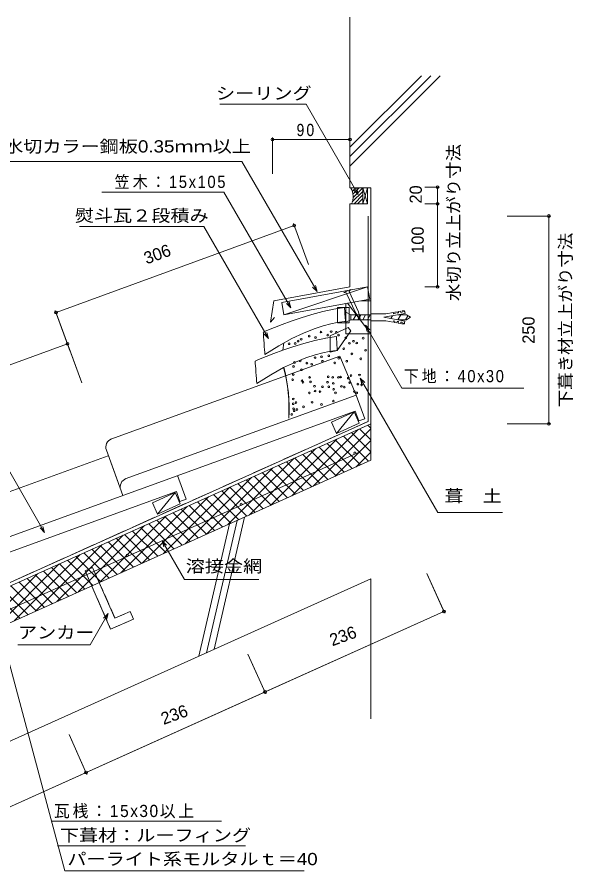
# Model space of a CAD drawing. Units: millimetres, scale not verified. Extents: x -512 to 518, y -514 to 514.
# Drawn here: x -151 to 518, y -514 to 514 of the extents above; entities that cross this region are included whole.
import ezdxf
from ezdxf.enums import TextEntityAlignment as Align

# ---------------------------------------------------------------- set-up
doc = ezdxf.new("R2010")
doc.units = ezdxf.units.MM
doc.header["$LTSCALE"] = 10
doc.linetypes.add('DASHED1', pattern=[1.8, 1.2, -0.6])
doc.linetypes.add('DASHED3', pattern=[4, 3, -1])
for name, color, linetype, lineweight in [('0-0_LAYER001', 2, 'Continuous', 18), ('0-1_LAYER003', 7, 'Continuous', 18), ('0-2_LAYER004', 7, 'Continuous', 18), ('0-3_LAYER005', 2, 'Continuous', 18), ('0-4_LAYER006', 2, 'DASHED3', 18), ('0-5_LAYER008', 2, 'Continuous', 18)]:
    doc.layers.add(name, color=color, linetype=linetype, lineweight=lineweight)
doc.styles.add('2', font='')
doc.styles.get('2').set_extended_font_data('2')

msp = doc.modelspace()

# ---------------------------------------------------------------- linework, layer by layer
at = {"layer": '0-0_LAYER001'}
for p, q in [((156.55, 368.75), (156.55, 325.05)), ((156.55, 366.25), (249.69, 366.25)), ((249.69, 336.48), (249.69, 318.98)), ((357.44, 308.99), (339.94, 308.99)), ((354.94, 288.99), (354.94, 308.99)), ((265.17, 308.03), (265.17, 288.99)), ((270.63, 308.03), (265.17, 288.99)), ((270.63, 288.99), (265.17, 308.03)), ((357.44, 288.99), (339.94, 288.99)), ((354.94, 188.99), (354.94, 288.99)), ((491.42, 274.23), (438.92, 274.23)), ((488.92, 24.23), (488.92, 274.23)), ((182.71, 262.75), (-103.79, 158.13)), ((181.85, 265.1), (199.86, 215.78)), ((249.69, 188.99), (158.2, 172.24)), ((170.33, 155.35), (270.91, 189.02)), ((242.2, 182.18), (250.27, 185.94)), ((248.58, 183.4), (250.27, 185.94)), ((357.44, 188.99), (339.94, 188.99)), ((245.22, 181.83), (242.2, 182.18)), ((245.22, 181.83), (256.64, 157.36)), ((248.58, 183.4), (259.99, 158.93)), ((244.69, 132.39), (244.69, 168.97)), ((274.69, 132.39), (246.94, 169.38)), ((263.36, 172.39), (274.69, 172.39)), ((-104.65, 160.48), (-86.64, 111.16)), ((244.69, 146.39), (244.69, 158.39)), ((250.69, 155.39), (244.69, 158.39)), ((250.69, 149.39), (250.69, 155.39)), ((274.69, 155.39), (250.69, 155.39)), ((253.57, 149.39), (257.04, 155.39)), ((256.64, 157.36), (262.09, 150.29)), ((259.3, 149.39), (262.76, 155.39)), ((262.09, 150.29), (259.99, 158.93)), ((265.02, 149.39), (268.48, 155.39)), ((270.74, 149.39), (274.21, 155.39)), ((274.69, 156.64), (292.89, 156.64)), ((274.69, 148.14), (274.69, 156.64)), ((290.66, 152.39), (315.93, 156.84)), ((301.98, 158.24), (292.89, 156.64)), ((299.02, 150.91), (300.91, 154.19)), ((302.28, 156.57), (301.98, 158.24)), ((302.28, 156.57), (303.95, 156.86)), ((306.31, 159), (303.65, 158.54)), ((303.95, 156.86), (303.65, 158.54)), ((306.61, 157.33), (306.31, 159.01)), ((306.61, 157.33), (308.28, 157.63)), ((307.4, 149.44), (310.84, 155.39)), ((317.69, 155.39), (307.67, 155.39)), ((310.65, 159.77), (307.99, 159.3)), ((308.28, 157.63), (307.99, 159.3)), ((310.94, 158.1), (310.65, 159.77)), ((310.94, 158.1), (312.62, 158.39)), ((313.8, 160.32), (312.32, 160.06)), ((312.62, 158.39), (312.32, 160.06)), ((315.53, 159.11), (315.93, 156.84)), ((316.61, 149.39), (319.46, 154.32)), ((322.69, 152.39), (317.69, 155.39)), ((244.69, 146.39), (250.69, 149.39)), ((274.69, 149.39), (250.69, 149.39)), ((274.69, 148.14), (292.89, 148.14)), ((290.66, 152.39), (315.76, 147.96)), ((301.81, 146.56), (292.89, 148.14)), ((302.1, 148.24), (301.81, 146.56)), ((302.1, 148.24), (303.77, 147.94)), ((303.78, 147.94), (303.48, 146.27)), ((306.14, 145.8), (303.48, 146.27)), ((306.43, 147.47), (306.14, 145.8)), ((306.43, 147.47), (308.11, 147.18)), ((317.69, 149.39), (307.68, 149.39)), ((308.11, 147.18), (307.81, 145.51)), ((310.47, 145.04), (307.81, 145.51)), ((310.77, 146.71), (310.47, 145.04)), ((310.77, 146.71), (312.44, 146.41)), ((312.44, 146.41), (312.15, 144.74)), ((313.62, 144.48), (312.15, 144.74)), ((315.36, 145.7), (315.76, 147.96)), ((317.69, 149.39), (322.69, 152.39)), ((244.69, 132.39), (274.69, 132.39)), ((-310.81, 39.95), (-90.07, 120.56)), ((-90.93, 122.9), (-72.92, 73.59)), ((170.09, 121.65), (169.07, 112.81)), ((254.75, 38.59), (233.55, 12.59)), ((491.42, 24.23), (438.92, 24.23)), ((39.54, -58.27), (18.34, -84.26)), ((274.69, -162.19), (274.69, -330.6)), ((363.78, -203.68), (342.24, -155.8)), ((-184.49, -172.98), (-93.29, -513.38)), ((147.55, -298.25), (362.76, -201.4)), ((148.58, -300.53), (127.03, -252.66)), ((-67.66, -395.11), (147.55, -298.25)), ((-66.63, -397.39), (-88.18, -349.52)), ((-282.87, -491.97), (-67.66, -395.11)), ((-109.69, -453.61), (95.14, -453.61)), ((-102, -483.27), (124.21, -483.27)), ((-93.29, -513.37), (-91.46, -513.37)), ((-93.29, -513.37), (163.48, -513.37)), ((-93.24, -513.37), (-93.08, -513.37))]:
    msp.add_line(p, q, dxfattribs=at)
at = {"layer": '0-0_LAYER001', "color": 3}
for p, q in [((243.15, 164.06), (230.29, 162.1)), ((233.35, 129.24), (220.49, 127.29))]:
    msp.add_line(p, q, dxfattribs=at)
at = {"layer": '0-0_LAYER001', "color": 4}
for p, q in [((-37.92, 5.74), (237.5, 105.66)), ((257.19, 58.78), (237.5, 105.66)), ((-20.6, -42), (257.19, 58.78)), ((267.53, 30.45), (257.19, 58.78)), ((-234.54, -138.42), (256.18, 39.61)), ((256.18, 39.61), (260.44, 27.88)), ((267.53, 30.45), (260.44, 27.88)), ((-43.27, -7.26), (-23.46, -61.85)), ((-43.27, -7.26), (-29.49, -45.23)), ((-251.86, -90.68), (-40.88, -14.14)), ((52.69, -66.3), (42.34, -37.97)), ((-438.2, -231.12), (40.98, -57.27)), ((40.98, -57.27), (45.24, -69)), ((52.69, -66.3), (45.24, -69))]:
    msp.add_line(p, q, dxfattribs=at)
at = {"layer": '0-0_LAYER001', "color": 1}
for p, q in [((271.08, 22.6), (274.69, 19)), ((179.94, -62.27), (259.7, 17.48)), ((205.66, -50.7), (274.69, 18.33)), ((251.57, 13.83), (274.69, -9.29)), ((261.33, 18.22), (274.69, 4.85)), ((154.23, -73.84), (233.98, 5.91)), ((222.31, 0.66), (252.56, -29.59)), ((231.37, -39.13), (274.69, 4.19)), ((232.07, 5.05), (262.32, -25.2)), ((241.82, 9.44), (272.07, -20.81)), ((128.52, -85.41), (208.27, -5.66)), ((202.81, -8.12), (233.06, -38.37)), ((212.56, -3.73), (242.81, -33.98)), ((257.08, -27.56), (274.69, -9.95)), ((102.8, -96.98), (182.56, -17.23)), ((183.3, -16.9), (213.55, -47.15)), ((193.05, -12.51), (223.3, -42.76)), ((77.09, -108.55), (156.84, -28.8)), ((154.04, -30.06), (184.29, -60.31)), ((163.79, -25.67), (194.04, -55.92)), ((173.55, -21.28), (203.8, -51.54)), ((51.38, -120.12), (131.13, -40.37)), ((134.53, -38.84), (164.78, -69.09)), ((144.29, -34.45), (174.54, -64.7)), ((115.03, -47.62), (145.28, -77.87)), ((124.78, -43.23), (155.03, -73.48)), ((25.67, -131.69), (105.42, -51.94)), ((85.77, -60.79), (116.02, -91.04)), ((95.52, -56.4), (125.77, -86.65)), ((105.27, -52.01), (135.52, -82.26)), ((-0.05, -143.27), (79.7, -63.51)), ((66.26, -69.56), (96.51, -99.81)), ((76.01, -65.17), (106.27, -95.42)), ((-25.76, -154.84), (53.99, -75.08)), ((46.76, -78.34), (77.01, -108.59)), ((56.51, -73.95), (86.76, -104.2)), ((-51.47, -166.41), (28.28, -86.66)), ((17.5, -91.51), (47.75, -121.76)), ((27.25, -87.12), (57.5, -117.37)), ((37, -82.73), (67.25, -112.98)), ((-77.19, -177.98), (2.57, -98.23)), ((-2.01, -100.29), (28.24, -130.54)), ((7.74, -95.9), (37.99, -126.15)), ((-102.9, -189.55), (-23.15, -109.8)), ((-21.52, -109.06), (8.73, -139.31)), ((-11.76, -104.67), (18.49, -134.93)), ((-128.61, -201.12), (-48.86, -121.37)), ((-50.78, -122.23), (-20.53, -152.48)), ((-41.02, -117.84), (-10.77, -148.09)), ((-31.27, -113.45), (-1.02, -143.7)), ((-154.33, -212.69), (-74.57, -132.94)), ((-70.28, -131.01), (-40.03, -161.26)), ((-60.53, -126.62), (-30.28, -156.87)), ((-89.79, -139.79), (-59.54, -170.04)), ((-80.04, -135.4), (-49.79, -165.65)), ((-180.04, -224.26), (-100.29, -144.51)), ((-119.05, -152.95), (-88.8, -183.2)), ((-109.3, -148.56), (-79.05, -178.81)), ((-99.54, -144.18), (-69.29, -174.43)), ((-205.75, -235.83), (-126, -156.08)), ((-138.56, -161.73), (-108.31, -191.98)), ((-128.8, -157.34), (-98.55, -187.59)), ((-158.06, -170.51), (-127.81, -200.76)), ((-148.31, -166.12), (-118.06, -196.37)), ((-177.57, -179.29), (-147.32, -209.54)), ((-167.82, -174.9), (-137.56, -205.15))]:
    msp.add_line(p, q, dxfattribs=at)
at = {"layer": '0-0_LAYER001'}
for points in [[(259.78, 300), (196.96, 408.81), (115.96, 408.81)], [(210.1, 183.33), (119.8, 339.74), (-114.2, 339.74)], [(178.65, 163.73), (98.22, 303.04), (-48.78, 303.04)], [(257.84, 307.24), (259.78, 300), (254.48, 305.3)], [(151.71, 126.86), (73.99, 261.48), (-40.01, 261.48)], [(273.61, 174.26), (270.91, 189.02), (167.63, 170.1)], [(208.16, 190.58), (210.1, 183.33), (204.8, 188.64)], [(158.2, 172.24), (154, 146.6), (158.89, 152.19)], [(273.61, 174.26), (170.33, 155.35), (167.63, 170.1)], [(176.71, 170.97), (178.65, 163.73), (173.35, 169.03)], [(149.77, 134.11), (151.71, 126.86), (146.41, 132.16)], [(225.87, 129.94), (247.54, 140.3), (250.86, 136.02)], [(225.87, 129.94), (225.87, 110.34), (234.52, 112.64), (250.86, 136.02)], [(270.26, 135.52), (268.31, 142.76), (273.62, 137.46)], [(268.31, 142.76), (312.04, 67.03), (459.04, 67.03)], [(264.12, 71.99), (262.18, 79.24), (267.48, 73.93)], [(262.18, 79.24), (355.39, -82.22), (433.26, -82.22)], [(-117.58, -106.31), (-182.32, 5.82), (-222.82, 5.82)], [(-119.52, -99.07), (-117.58, -106.31), (-122.89, -101.01)]]:
    msp.add_lwpolyline(points, dxfattribs=at)
at = {"layer": '0-0_LAYER001', "color": 3}
for points in [[(244.19, 149.19), (244.28, 147.93), (244.32, 147.46), (243.17, 147.4), (239.81, 147.07), (234.36, 146.24), (226.92, 144.69), (217.63, 142.19), (206.6, 138.52), (193.94, 133.45), (179.77, 126.75), (164.22, 118.21), (147.4, 107.6), (147.34, 108.36), (147.2, 110.41), (146.99, 113.43), (146.73, 117.11), (146.44, 121.1), (146.16, 125.1), (145.9, 128.77), (145.69, 131.8), (145.55, 133.85), (145.49, 134.61), (147.11, 135.31), (151.69, 137.23), (158.8, 140.11), (168, 143.66), (178.87, 147.63), (190.97, 151.73), (203.88, 155.69)], [(203.88, 155.69), (217.17, 159.25), (230.4, 162.13)], [(243.15, 164.06), (243.18, 163.59), (243.27, 162.33), (243.4, 160.47), (243.56, 158.21), (243.73, 155.76)], [(243.73, 155.76), (243.9, 153.3), (244.06, 151.05), (244.19, 149.19)], [(233.35, 129.24), (233.38, 128.77), (233.47, 127.51), (233.6, 125.65), (233.76, 123.4), (233.93, 120.94), (234.11, 118.48), (234.26, 116.23), (234.4, 114.37), (234.48, 113.11), (234.52, 112.64), (233.37, 112.58), (230.01, 112.25), (224.56, 111.42), (217.12, 109.87), (207.83, 107.37), (196.8, 103.7), (184.14, 98.63), (169.97, 91.94), (154.42, 83.4), (137.6, 72.78), (137.54, 73.54), (137.4, 75.59), (137.19, 78.62), (136.93, 82.29), (136.65, 86.29), (136.36, 90.28), (136.1, 93.96), (135.89, 96.98), (135.75, 99.03), (135.69, 99.79), (137.32, 100.49), (141.89, 102.42), (149, 105.29), (158.2, 108.85), (169.07, 112.81), (181.17, 116.91), (194.08, 120.87), (207.37, 124.43), (220.6, 127.31)]]:
    msp.add_lwpolyline(points, dxfattribs=at)
at = {"layer": '0-0_LAYER001'}
for points in [[(234.71, 164.32), (248.79, 164.32), (248.79, 145.68), (234.71, 145.68)], [(233.55, 12.59), (260.91, 24.91), (254.75, 38.59), (227.4, 26.27)], [(18.34, -84.26), (45.7, -71.95), (39.54, -58.27), (12.19, -70.58)]]:
    msp.add_lwpolyline(points, close=True, dxfattribs=at)
for centre in [(156.55, 366.25), (249.69, 366.25), (354.94, 308.99), (354.94, 288.99), (354.94, 288.99), (488.92, 274.23), (182.71, 262.75), (354.94, 188.99), (-103.79, 158.13), (-90.07, 120.56), (488.92, 24.23), (362.76, -201.4), (147.55, -298.25), (147.55, -298.25), (-67.66, -395.11), (-67.66, -395.11)]:
    msp.add_circle(centre, 1.7, dxfattribs=at)
for centre, radius, start, end in [((232.87, 297.63), 20.69, 335.49168, 29.7332), ((314.05, 158.84), 1.5, 10.45127, 99.63753), ((313.88, 145.96), 1.5, 259.83899, 350.14733)]:
    msp.add_arc(centre, radius, start, end, dxfattribs=at)
at = {"layer": '0-0_LAYER001', "color": 4}
for centre in [(-33.49, -3.72), (-16.17, -51.46)]:
    msp.add_arc(centre, 10.4, 109.94091, 199.94091, dxfattribs=at)
at = {"layer": '0-1_LAYER003'}
for p, q in [((249.69, 308.03), (249.69, 513.57)), ((249.69, 357.05), (335.62, 442.99)), ((249.69, 345.74), (346.93, 442.99)), ((358.25, 442.99), (249.69, 334.42)), ((156.55, 325.05), (156.55, 367.95)), ((156.55, 366.25), (249.69, 366.25)), ((339.94, 308.99), (356.64, 308.99)), ((339.94, 288.99), (356.64, 288.99)), ((491.42, 274.23), (438.92, 274.23)), ((488.92, 24.23), (488.92, 274.23)), ((-103.79, 158.13), (182.71, 262.75)), ((181.85, 265.1), (199.86, 215.78)), ((210.1, 183.33), (204.8, 188.64)), ((354.94, 188.99), (356.64, 188.99)), ((273.61, 174.26), (170.33, 155.35)), ((274.69, 172.39), (263.36, 172.39)), ((-72.92, 73.59), (-104.37, 159.73)), ((234.71, 164.32), (234.71, 145.68)), ((250.69, 155.39), (274.69, 155.39)), ((262.09, 150.29), (259.99, 158.93)), ((303.65, 158.54), (303.95, 156.86)), ((312.32, 160.06), (313.8, 160.33)), ((248.79, 145.68), (234.71, 145.68)), ((250.69, 149.39), (274.69, 149.39)), ((306.14, 145.8), (306.43, 147.47)), ((268.31, 142.76), (273.62, 137.46)), ((151.71, 126.86), (146.41, 132.16)), ((-310.81, 39.95), (-90.07, 120.56)), ((262.18, 79.24), (267.48, 73.93)), ((254.75, 38.59), (233.55, 12.59)), ((-411.84, -284.71), (271.08, 22.6)), ((438.92, 24.23), (491.42, 24.23)), ((-400.9, -323.65), (274.69, -19.64)), ((39.54, -58.27), (18.34, -84.26)), ((113.89, -92), (77.18, -251.07)), ((123.05, -87.87), (86.34, -246.95)), ((104.73, -96.12), (68.02, -255.19)), ((23.81, -116.46), (25.75, -123.71)), ((23.81, -116.46), (29.11, -121.77)), ((274.69, -162.19), (-342.08, -439.74)), ((274.69, -162.19), (274.69, -330.6)), ((363.46, -202.95), (342.24, -155.8)), ((-184.49, -172.98), (-93.23, -513.57)), ((-93.29, -513.37), (-184.49, -172.98)), ((-282.87, -491.97), (362.76, -201.4)), ((-41.26, -204.1), (-43.16, -211.22)), ((127.03, -252.66), (148.25, -299.8)), ((-66.96, -396.66), (-88.18, -349.52)), ((95.14, -453.61), (-109.3, -453.61)), ((-101.35, -483.27), (124.21, -483.27)), ((-93.29, -513.37), (163.48, -513.37))]:
    msp.add_line(p, q, dxfattribs=at)
at = {"layer": '0-1_LAYER003', "color": 2}
for p in [(274.69, 308.03), (-411.84, -284.71)]:
    msp.add_line(p, (274.69, 24.23), dxfattribs=at)
at = {"layer": '0-1_LAYER003'}
for points in [[(259.78, 300), (196.96, 408.81), (115.96, 408.81)], [(-114.2, 339.74), (119.8, 339.74), (210.1, 183.33), (208.16, 190.58)], [(354.94, 308.99), (354.94, 188.99), (339.94, 188.99)], [(178.65, 163.73), (98.22, 303.04), (-48.78, 303.04)], [(158.89, 152.19), (154, 146.6), (158.2, 172.24), (249.69, 188.99), (249.69, 288.99), (265.17, 288.99), (270.63, 288.99), (270.63, 308.03), (265.17, 288.99), (265.17, 308.03), (270.63, 288.99)], [(249.69, 308.03), (274.69, 308.03), (274.69, -19.64)], [(257.84, 307.24), (259.78, 300), (254.48, 305.3)], [(271.62, 274.23), (271.62, 27.24), (-413.48, -281.06)], [(-40.01, 261.48), (73.99, 261.48), (151.71, 126.86), (149.77, 134.11)], [(273.61, 174.26), (270.91, 189.02), (167.63, 170.1), (170.33, 155.35), (270.91, 189.02)], [(262.09, 150.29), (256.64, 157.36), (245.22, 181.83), (242.2, 182.18), (250.27, 185.94), (248.58, 183.4), (259.99, 158.93)], [(176.71, 170.97), (178.65, 163.73), (173.35, 169.03)], [(234.71, 164.32), (248.79, 164.32), (248.79, 145.68)], [(274.69, 156.64), (292.89, 156.64), (301.98, 158.24), (302.28, 156.57), (303.95, 156.86)], [(313.8, 160.32), (315.53, 159.11), (315.93, 156.84), (290.66, 152.39), (315.76, 147.96), (315.36, 145.7), (313.62, 144.48), (312.15, 144.74), (312.44, 146.41)], [(303.65, 158.54), (306.31, 159), (306.61, 157.33), (308.28, 157.63), (307.99, 159.3), (310.65, 159.77), (310.94, 158.1), (312.62, 158.39), (312.32, 160.06)], [(303.77, 147.94), (302.1, 148.24), (301.81, 146.56), (292.89, 148.14), (274.69, 148.14)], [(306.14, 145.8), (303.48, 146.27), (303.78, 147.94)], [(312.44, 146.41), (310.77, 146.71), (310.47, 145.04), (307.81, 145.51), (308.11, 147.18), (306.43, 147.47)], [(459.04, 67.03), (312.04, 67.03), (268.31, 142.76), (270.26, 135.52)], [(433.26, -82.22), (355.39, -82.22), (262.18, 79.24), (264.12, 71.99)], [(-117.58, -106.31), (-182.32, 5.82), (-222.82, 5.82)], [(-119.52, -99.07), (-117.58, -106.31), (-122.89, -101.01)], [(23.81, -116.46), (50.69, -163.03), (119.51, -163.08)], [(-122.79, -241.41), (-62.79, -241.41), (-41.26, -204.1), (-46.56, -209.41)]]:
    msp.add_lwpolyline(points, dxfattribs=at)
for points in [[(244.69, 132.39), (274.69, 132.39), (246.94, 169.38), (244.69, 168.97)], [(244.69, 158.39), (250.69, 155.39), (250.69, 149.39), (244.69, 146.39)], [(225.87, 129.94), (247.54, 140.3), (250.86, 136.02), (234.52, 112.64), (225.87, 110.34)], [(254.75, 38.59), (260.91, 24.91), (233.55, 12.59), (227.4, 26.27)], [(12.19, -70.58), (18.34, -84.26), (45.7, -71.95), (39.54, -58.27)], [(-38.08, -222.78), (-10.64, -210.72), (-14.67, -201.56), (-32.95, -209.6), (-59.75, -148.6), (-68.91, -152.62)]]:
    msp.add_lwpolyline(points, close=True, dxfattribs=at)
for centre, radius, start, end in [((232.87, 297.63), 20.69, 335.49098, 29.73391), ((3.41, 44.61), 173.15, 355.47336, 15.86111)]:
    msp.add_arc(centre, radius, start, end, dxfattribs=at)
at = {"layer": '0-2_LAYER004'}
for p, q in [((115.96, 408.81), (93.22, 408.81)), ((-114.2, 339.74), (-209.96, 339.74)), ((-40.01, 261.48), (-75.47, 261.48)), ((110.69, -163.03), (139.95, -163.03)), ((-122.79, -241.41), (-149.55, -241.41)), ((163.48, -513.37), (194.66, -513.37))]:
    msp.add_line(p, q, dxfattribs=at)
at = {"layer": '0-2_LAYER004', "color": 2, "linetype": 'DASHED3'}
msp.add_line((-413.48, -281.06), (271.62, 27.24), dxfattribs=at)
at = {"layer": '0-2_LAYER004', "color": 3}
msp.add_line((-402.61, -308.35), (260.88, -9.78), dxfattribs=at)
at = {"layer": '0-2_LAYER004', "color": 2, "linetype": 'DASHED1'}
for p, q in [((-59.75, -148.6), (-68.91, -152.62)), ((-68.91, -152.62), (-38.08, -222.78)), ((-59.75, -148.6), (-32.95, -209.6)), ((-32.95, -209.6), (-14.67, -201.56)), ((-10.64, -210.72), (-14.67, -201.56)), ((-38.08, -222.78), (-10.64, -210.72))]:
    msp.add_line(p, q, dxfattribs=at)
at = {"layer": '0-2_LAYER004', "color": 2}
for points in [[(25.75, -123.71), (23.81, -116.46), (29.11, -121.77)], [(23.81, -116.46), (50.69, -163.03), (110.69, -163.03)], [(-41.26, -204.1), (-62.79, -241.41), (-122.79, -241.41)], [(-46.56, -209.41), (-41.26, -204.1), (-43.2, -211.35)]]:
    msp.add_lwpolyline(points, dxfattribs=at)
at = {"layer": '0-2_LAYER004', "color": 3}
for centre in [(255.64, -10.93), (118.85, -72.48), (-17.94, -134.03)]:
    msp.add_circle(centre, 1.3, dxfattribs=at)
at = {"layer": '0-3_LAYER005'}
for p, q in [((249.69, 357.05), (335.62, 442.99)), ((249.69, 345.74), (346.93, 442.99)), ((249.69, 334.42), (358.25, 442.99)), ((252.52, 291.14), (265.17, 303.79)), ((252.58, 303.92), (256.68, 308.03)), ((253.36, 300.47), (260.93, 308.03)), ((253.52, 296.39), (265.17, 308.03)), ((254.62, 288.99), (265.17, 299.55)), ((270.63, 288.99), (270.63, 308.03)), ((249.69, 288.99), (270.63, 288.99)), ((249.69, 288.99), (249.69, 188.99)), ((258.86, 288.99), (265.17, 295.3)), ((274.69, 24.23), (274.69, -19.64)), ((113.89, -92), (77.18, -251.07)), ((123.05, -87.87), (86.34, -246.95)), ((104.73, -96.12), (68.02, -255.19)), ((-342.08, -439.74), (274.69, -162.19))]:
    msp.add_line(p, q, dxfattribs=at)
msp.add_lwpolyline([(249.69, 513.57), (249.69, 308.03), (274.69, 308.03)], dxfattribs=at)
for centre in [(214.88, 134.66), (227.13, 135.18), (233.35, 134.45), (187.39, 123.74), (191.05, 125.93), (200.7, 129.82), (208.38, 128), (222.92, 131.01), (235.98, 130.98), (244.76, 127.69), (253.9, 123.66), (265.6, 127.32), (176.51, 120.59), (183.82, 120.95), (242.2, 114.52), (249.14, 121.1), (257.92, 121.47), (268.52, 112.69), (207.82, 103.92), (215.5, 105.02), (224.28, 106.11), (236.34, 103.19), (252.07, 108.38), (262.67, 102.46), (181.86, 93.31), (182.96, 98.07), (189.91, 99.9), (197.95, 97.34), (203.8, 95.87), (216.6, 99.53), (231.37, 97.58), (245.85, 99.53), (181.5, 83.44), (191.37, 89.29), (250.97, 82.34), (261.21, 83.08), (180.77, 77.23), (192.1, 76.13), (193.2, 74.3), (201.24, 80.15), (202.34, 74.67), (222.82, 74.3), (223.55, 80.88), (229.03, 80.15), (229.57, 72.94), (235.87, 80.14), (238.54, 80.52), (247.68, 79.42), (247.68, 79.05), (249.37, 73.84), (259.27, 72.04), (263.77, 71.01), (200.88, 61.5), (207.09, 69.55), (207.82, 63.7), (213.68, 62.96), (216.6, 68.82), (224.28, 68.82), (230.13, 65.89), (232.32, 61.5), (239.47, 69.34), (242.93, 68.45), (254.99, 62.96), (257.92, 61.5), (181.5, 54.2), (229.76, 51.64), (181.5, 48.35), (181.86, 42.5), (184.79, 49.82), (185.89, 41.41), (193.93, 44.7), (204.17, 50.18), (215.5, 47.62), (179.67, 35.56), (182.59, 39.94)]:
    msp.add_circle(centre, 1.02, dxfattribs=at)
msp.add_arc((-19.59, 43.35), 196, 356.37113, 14.39318, dxfattribs=at)
at = {"layer": '0-4_LAYER006'}
msp.add_line((271.62, 27.24), (271.62, 274.23), dxfattribs=at)
at = {"layer": '0-5_LAYER008'}
msp.add_line((-402.3, -324.28), (274.69, -19.64), dxfattribs=at)

# ---------------------------------------------------------------- texts
at = {"layer": '0-0_LAYER001', "color": 7, "style": '2', "width": 1.15}
for s, p in [('雨押水切カラー鋼板0.35ｍｍ以上', (-212.24, 346.3)), ('熨斗瓦２段積み', (-81.17, 263.09)), ('パーライト系モルタルｔ＝40', (-90.16, -510.99))]:
    msp.add_text(s, height=14.66, dxfattribs=at).set_placement(p, align=Align.BOTTOM_LEFT)
at = {"layer": '0-0_LAYER001', "color": 7, "style": '2'}
for s, p in [('20', (340.56, 289.31)), ('100', (342.84, 228.9))]:
    msp.add_text(s, height=14.66, rotation=90, dxfattribs=at).set_placement(p, align=Align.BOTTOM_LEFT)
at = {"layer": '0-0_LAYER001', "color": 7, "insert": (-33.3, 306.4), "char_height": 14.66, "attachment_point": 7, "style": '2'}
msp.add_mtext('\\T1.21;\\W0.9;笠木：15x105', dxfattribs=at)
at = {"layer": '0-2_LAYER004', "style": '2', "width": 1.15}
for s, p in [('シーリング', (88.66, 410.12)), ('葺\u3000土', (363.35, -74.29)), ('溶接金網', (52.19, -158.63)), ('アンカー', (-149.55, -238.42)), ('下葺材：ルーフィング', (-99.19, -482.4))]:
    msp.add_text(s, height=14.66, dxfattribs=at).set_placement(p, align=Align.BOTTOM_LEFT)
at = {"layer": '0-2_LAYER004', "style": '2', "width": 1.05}
for s, p in [('水切り立上がり寸法', (386.15, 171.91)), ('下葺き材立上がり寸法', (520.64, 44.25))]:
    msp.add_text(s, height=14.66, rotation=90, dxfattribs=at).set_placement(p, align=Align.BOTTOM_LEFT)
at = {"layer": '0-2_LAYER004', "style": '2'}
for s, rotation, p in [('306', 20.061, (6.6, 211.8)), ('250', 90, (476.19, 120.62)), ('236', 20.061, (230, -247.54)), ('236', 20.061, (27.11, -342.14))]:
    msp.add_text(s, height=14.66, rotation=rotation, dxfattribs=at).set_placement(p, align=Align.BOTTOM_LEFT)
at = {"layer": '0-2_LAYER004', "char_height": 14.66, "attachment_point": 7, "style": '2'}
for s, insert in [('\\T1.28;\\W0.85;90', (185.54, 370.23)), ('\\T1.2;\\W0.9;下地：40x30', (314.34, 72.75)), ('\\T1.18;\\W0.95;瓦桟：15x30以上', (-106.24, -450.42))]:
    msp.add_mtext(s, dxfattribs=dict(at, insert=insert))

doc.saveas('drawing.dxf')
